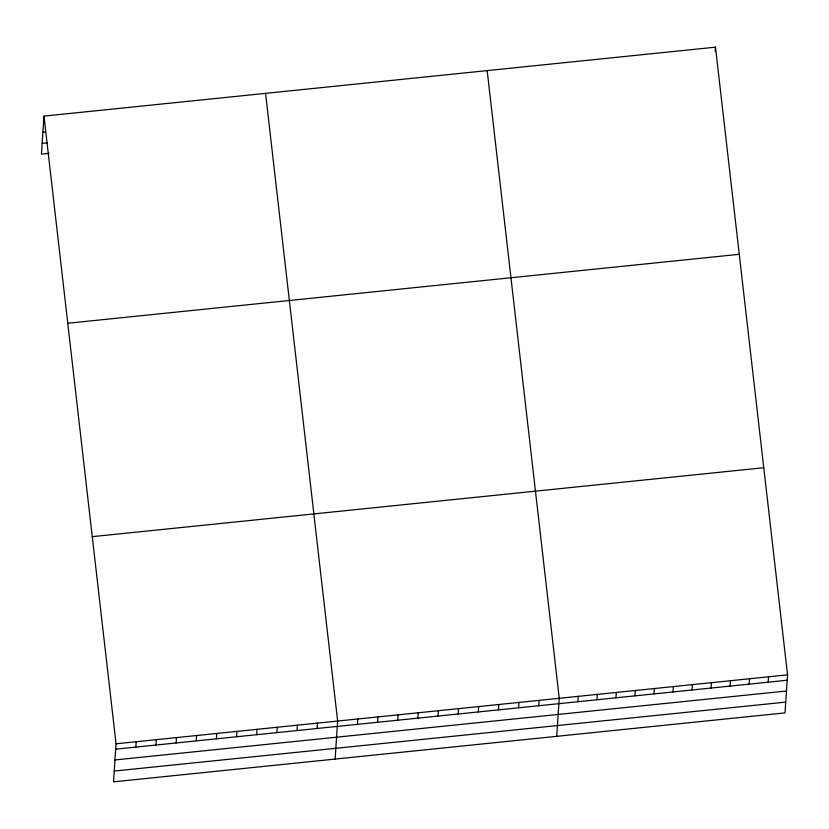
<?xml version="1.0" encoding="UTF-8"?>
<svg xmlns="http://www.w3.org/2000/svg" width="829" height="829" viewBox="0 0 829 829"><rect width="100%" height="100%" fill="white"/><g stroke="black" fill="none" stroke-linecap="round" stroke-linejoin="round"><path stroke-width="1.24" d="M43.978 116.112L116.05 743.8L113.521 781.83L785.022 712.888L787.55 674.858L715.479 47.17L43.978 116.112L41.45 154.142L49.004 153.365M135.832 747.095L136.194 741.727M155.976 745.022L156.339 739.655M176.121 742.96L176.484 737.592M196.276 740.888L196.628 735.52M216.421 738.826L216.773 733.458M236.566 736.753L236.918 731.385M256.71 734.691L257.063 729.323M276.855 732.618L277.207 727.251M297 730.546L297.352 725.178M317.144 728.484L317.497 723.116M335.113 759.074L337.641 721.043L265.57 93.356M357.434 724.349L357.786 718.981M377.578 722.277L377.931 716.909M397.723 720.214L398.075 714.847M417.868 718.142L418.22 712.774M438.013 716.069L438.365 710.702M458.157 714.007L458.51 708.64M478.302 711.935L478.654 706.567M498.447 709.873L498.799 704.505M518.591 707.8L518.954 702.432M538.736 705.738L539.099 700.37M556.715 736.328L559.243 698.298L487.172 70.61M577.906 701.717L578.269 696.35M596.932 699.759L597.294 694.391M615.957 697.811L616.32 692.443M634.983 695.852L635.346 690.484M654.008 693.904L654.371 688.536M715.189 51.471L715.479 47.17M673.034 691.946L673.397 686.578M692.06 689.997L692.422 684.63M711.085 688.039L711.448 682.671M730.111 686.091L730.473 680.723M749.147 684.132L749.499 678.764M768.172 682.184L768.524 676.816M42.901 132.257L45.419 131.998M42.165 143.365L47.201 142.847M67.76 323.248L739.261 254.306M92.268 536.664L763.768 467.722M116.05 743.8L787.55 674.858M115.687 749.167L787.198 680.226M114.972 759.944L786.483 691.003M114.236 771.053L785.737 702.111"/></g></svg>
